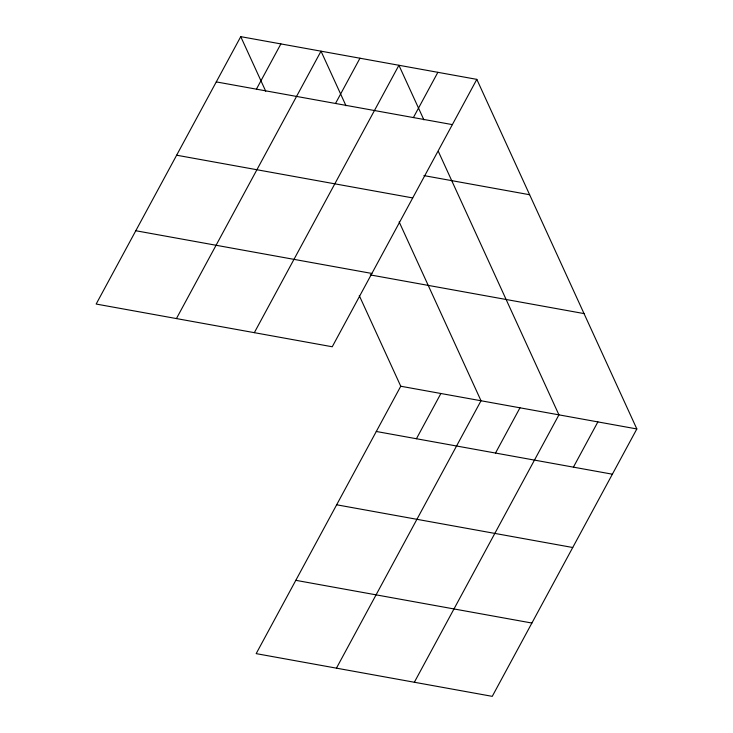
<?xml version="1.0" encoding="UTF-8"?>
<svg xmlns="http://www.w3.org/2000/svg" width="733" height="733" viewBox="0 0 733 733"><rect width="100%" height="100%" fill="white"/><g stroke="black" fill="none" stroke-linecap="round" stroke-linejoin="round"><path stroke-width="1.1" d="M240.745 36.65L96.16 304.048L332.241 346.764L476.826 79.366L240.745 36.65L265.74 91.24M256.413 89.16L280.886 43.916M176.433 318.571L321.017 51.173L346.003 105.763M335.503 103.472L359.967 58.219M254.333 332.672L398.917 65.274L423.903 119.864M413.403 117.564L437.867 72.32M359.271 295.591L400.759 386.236L256.174 653.634L492.255 696.35L636.84 428.952L476.826 79.366M416.426 438.746L440.89 393.493M336.438 668.157L481.022 400.759L399.146 221.87M495.508 453.049L519.981 407.805M414.347 682.258L558.931 414.851L438.517 151.795M573.417 467.15L597.881 421.896M216.281 81.904L452.362 124.619M423.903 175.599L529.629 194.731M176.644 155.213L412.716 197.928M135.807 230.739L371.878 273.455M370.257 274.902L584.027 313.587M400.759 386.236L636.84 428.952M376.295 431.48L612.367 474.196M336.658 504.79L572.73 547.505M295.811 580.325L531.892 623.041"/></g></svg>
